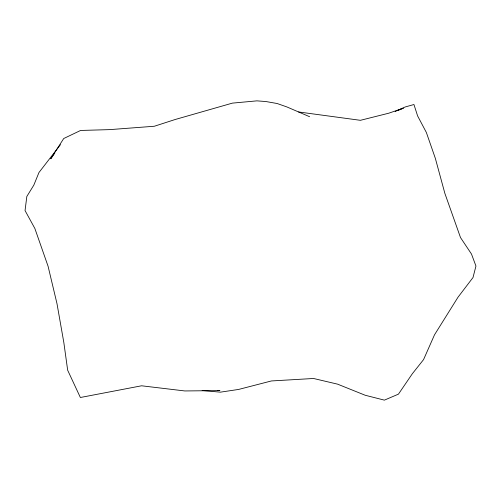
<?xml version="1.0" encoding="UTF-8"?>
<svg xmlns="http://www.w3.org/2000/svg" width="501" height="501" viewBox="0 0 501 501"><rect width="100%" height="100%" fill="white"/><g stroke="black" fill="none" stroke-linecap="round" stroke-linejoin="round"><path stroke-width="0.75" d="M54.791 153.081L50.758 158.786L63.721 138.52L80.598 130.454L109.782 129.621L154.358 126.246L175.168 119.507L232.389 103.125L256.919 100.858L265.95 101.54L277.141 103.513L286.898 106.945L309.618 116.714M60.439 144.695L38.965 172.519L33.824 185.126L26.829 196.461L25.05 210.564L34.845 228.437L48.09 266.3L56.995 303.694L63.827 342.502L67.666 370.22L80.367 397.5L141.583 385.789L184.794 390.949L219.939 390.611L217.634 390.523M395.17 111.491L405.127 106.989L413.945 104.521L417.602 115.906L426.37 132.496L435.356 158.391L444.863 193.361L460.5 237.549L471.497 254.057L475.95 266.05L473 277.541L458.008 297.212L434.499 334.837L423.552 359.624L412.348 373.727L398.445 394.149L384.386 400.142L365.223 395.258L337.58 384.154L313.545 378.487L271.398 380.954L238.626 389.434L220.396 392.158L202.135 390.523M397.794 110.546L403.318 108.222L388.651 113.232L360.401 120.315L298.571 111.961"/></g></svg>
